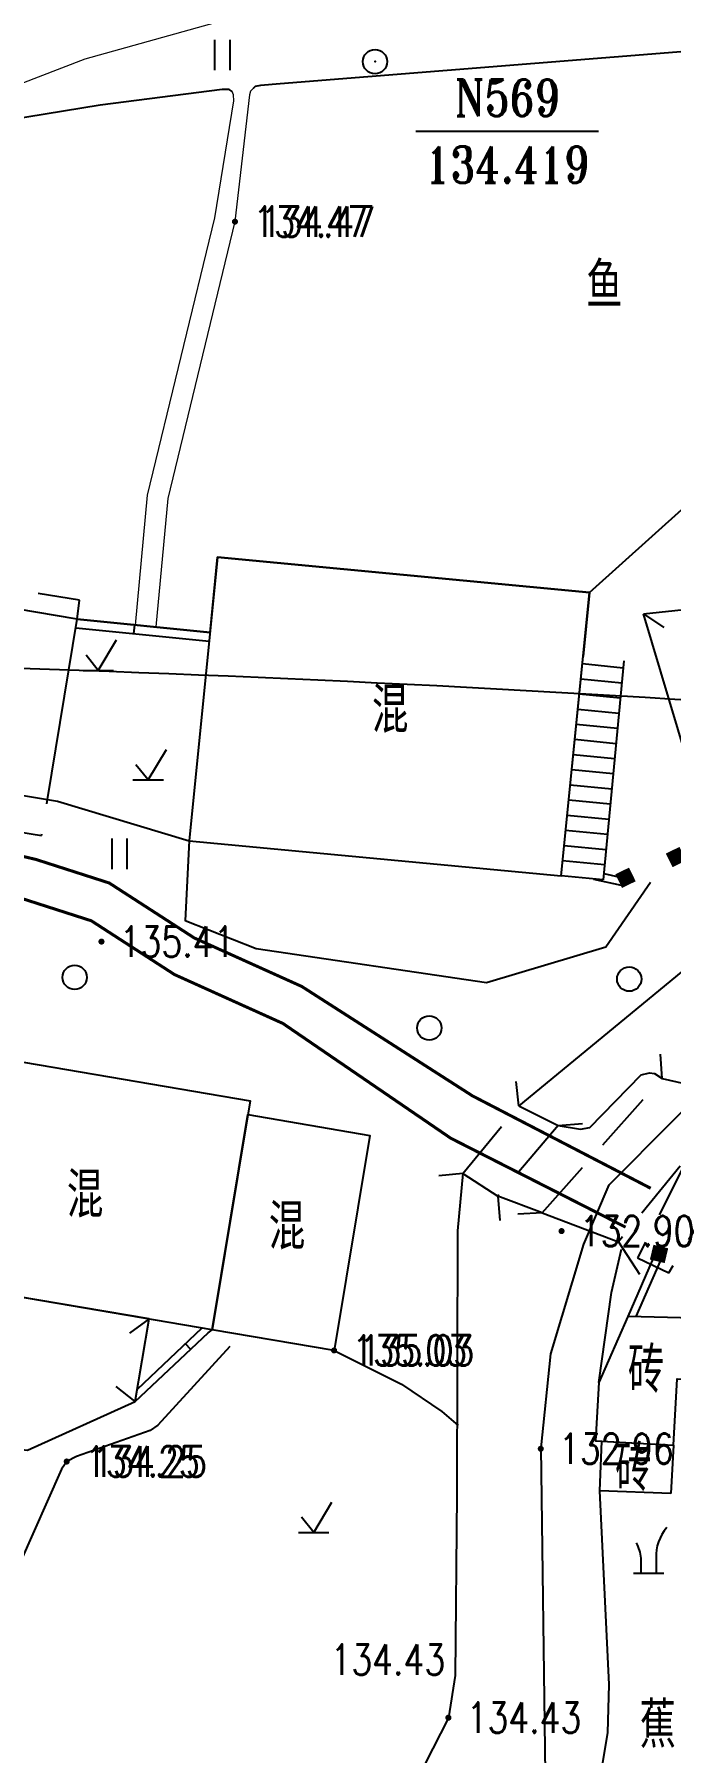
# Model space of a CAD drawing. Extents: x 529262 to 576451, y 2694391 to 2717535.
# Drawn here: x 567385.9 to 567406.9, y 2709610.3 to 2709666.8 of the extents above; entities that cross this region are included whole.
import ezdxf
from ezdxf.enums import TextEntityAlignment as Align
from ezdxf.xclip import XClip

# ---------------------------------------------------------------- set-up
doc = ezdxf.new("R2010")
doc.units = 0
doc.header["$XCLIPFRAME"] = 0
doc.linetypes.add('X2', pattern=[10, 8, -2])
doc.linetypes.add('X5', pattern=[3, 2, -1])
for name, color, linetype in [('DLSS', 4, 'Continuous'), ('DMTZ', 8, 'Continuous'), ('GCD', 8, 'Continuous'), ('JMD', 8, 'Continuous'), ('KZD', 8, 'Continuous'), ('PP-COM', 7, 'Continuous'), ('RD-中线', 40, 'Continuous'), ('RD-红线', 7, 'Continuous'), ('ZBTZ', 8, 'Continuous'), ('污水管径标注_W10-', 202, 'Continuous')]:
    doc.layers.add(name, color=color, linetype=linetype)
doc.layers.add('SXSS', color=5, linetype='Continuous', lineweight=0)
doc.styles.add('HZ', font='rs.shx', dxfattribs={"width": 0.8, "bigfont": 'hztxt.shx'})
doc.styles.add('romant', font='romant.shx', dxfattribs={"width": 0.8})
doc.linetypes.add('10421', pattern='A,2,[150,AAA.SHX,S=0.5,R=0,X=0,Y=0.5],1e-11', length=2)
doc.linetypes.add('10422', pattern='A,0.75,[150,AAA.SHX,S=0.5,R=0,X=0,Y=0.5],1.5,[177,AAA.SHX,S=1,R=0,X=0,Y=0.4],0.75', length=3)
doc.linetypes.add('1161', pattern='A,0,[149,AAA.SHX,S=0.15,R=0,X=0,Y=0],-1.6', length=1.6)

# ---------------------------------------------------------------- blocks, each defined once
blk = doc.blocks.new('A$C19FD0107')
at = {"layer": 'RD-中线', "color": 8, "linetype": 'Continuous'}
blk.add_lwpolyline([(-1765.321, 14833.87), (-1870.242, 14834.357, -0.07773), (-2297.406, 14903.198), (-2763.512, 15055.044, -0.002412), (-2772.671, 15058.077), (-3168.085, 15191.127, 0.031805), (-3413.657, 15256.716), (-3481.168, 15270.218, 0.040764), (-3610.522, 15285.281), (-3824.794, 15292.664, 0.003807), (-3833.928, 15292.909), (-3984.459, 15295.801, 0.004916), (-3996.258, 15295.912), (-4213.605, 15295.813, 0.004475), (-4218.975, 15295.763), (-4356.098, 15293.246, -0.000047), (-4356.155, 15293.245), (-5280.162, 15276.46)], format="xyb", dxfattribs=at)
at = {"layer": 'RD-中线', "color": 8, "linetype": 'Continuous', "flags": 128}
for points in [[(-4490.734, 14139.438, 0), (-4490.29, 14139.417)], [(-3818.251, 14086.168, 0), (-3817.74, 14086.169)]]:
    blk.add_lwpolyline(points, format="xyb", dxfattribs=at)
at = {"layer": 'RD-红线', "color": 8, "linetype": 'Continuous', "flags": 128}
blk.add_lwpolyline([(-3455.572, 15234.505), (-3487.051, 15240.801, 0.040764), (-3611.555, 15255.299), (-3713.858, 15258.824)], format="xyb", dxfattribs=at)
blk = doc.blocks.new('GC200')
at = {"linetype": 'Continuous', "const_width": 0.2, "flags": 128}
blk.add_lwpolyline([(-0.1, 0, 1), (0.1, 0, 1)], format="xyb", close=True, dxfattribs=at)
blk = doc.blocks.new('gc002')
at = {"color": 8, "const_width": 1}
blk.add_lwpolyline([(-0.5, 0), (0.5, 0)], dxfattribs=at)
blk = doc.blocks.new('gc122')
at = {"color": 8}
blk.add_circle((0, 0), 0.8, dxfattribs=at)
blk = doc.blocks.new('gc121')
at = {"color": 8}
for p, q in [((-0.5, -1), (-0.5, 1)), ((0.5, -1), (0.5, 1))]:
    blk.add_line(p, q, dxfattribs=at)
blk = doc.blocks.new('gc210')
at = {"color": 8}
for p, q in [((-1, 0), (1, 0)), ((-0.5, 1), (-0.5, 0)), ((0.5, 1), (0.5, 0))]:
    blk.add_line(p, q, dxfattribs=at)
for centre, radius, start, end in [((3.4, 1.11), 2.91, 139.3312, 182.0887), ((-2.94, 0.81), 2.45, 4.3743, 29.0242)]:
    blk.add_arc(centre, radius, start, end, dxfattribs=at)
blk = doc.blocks.new('gc123')
at = {"color": 8}
for p, q in [((0, 0), (1.2, 2)), ((-1, 0), (1, 0)), ((0, 0), (-0.8, 1))]:
    blk.add_line(p, q, dxfattribs=at)
blk = doc.blocks.new('gc117')
at = {"color": 8}
blk.add_circle((0, 0), 0.8, dxfattribs=at)
blk.add_point((0, 0), dxfattribs=at)

msp = doc.modelspace()

# ---------------------------------------------------------------- linework, layer by layer
at = {"layer": 'DLSS', "linetype": 'Continuous'}
for p, q in [((567406.582, 2709632.452), (567406.536, 2709633.251)), ((567406.582, 2709632.452), (567406.536, 2709633.251)), ((567401.868, 2709631.559), (567401.79, 2709632.355)), ((567401.868, 2709631.559), (567401.79, 2709632.355)), ((567406.582, 2709632.452), (567409.084, 2709631.888)), ((567406.582, 2709632.452), (567409.084, 2709631.888)), ((567401.868, 2709631.559), (567403.166, 2709630.906)), ((567401.868, 2709631.559), (567403.166, 2709630.906)), ((567403.166, 2709630.906), (567403.963, 2709630.969)), ((567403.166, 2709630.906), (567403.963, 2709630.969)), ((567400.034, 2709629.327), (567399.237, 2709629.249)), ((567400.034, 2709629.327), (567399.237, 2709629.249)), ((567400.034, 2709629.327), (567401.184, 2709628.583)), ((567400.034, 2709629.327), (567401.184, 2709628.583)), ((567401.184, 2709628.583), (567401.247, 2709627.786)), ((567401.184, 2709628.583), (567401.247, 2709627.786)), ((567402.637, 2709628.032), (567401.838, 2709627.987)), ((567402.637, 2709628.032), (567401.838, 2709627.987)), ((567402.637, 2709628.032), (567405.146, 2709627.083, 135.037)), ((567402.637, 2709628.032), (567405.146, 2709627.083, 135.037)), ((567405.146, 2709627.083, 135.037), (567405.846, 2709626.018)), ((567405.146, 2709627.083, 135.037), (567405.846, 2709626.018))]:
    msp.add_line(p, q, dxfattribs=at)
at = {"layer": 'DLSS', "linetype": 'X5'}
for p, q in [((567402.637, 2709628.032), (567406.582, 2709632.452)), ((567402.637, 2709628.032), (567406.582, 2709632.452)), ((567400.034, 2709629.327), (567401.868, 2709631.559)), ((567400.034, 2709629.327), (567401.868, 2709631.559)), ((567409.084, 2709631.888), (567405.146, 2709627.083, 135.037)), ((567409.084, 2709631.888), (567405.146, 2709627.083, 135.037)), ((567403.166, 2709630.906), (567401.184, 2709628.583)), ((567403.166, 2709630.906), (567401.184, 2709628.583))]:
    msp.add_line(p, q, dxfattribs=at)
at = {"layer": 'DLSS', "linetype": 'X2', "const_width": 0.1, "elevation": 135.154, "flags": 128}
msp.add_lwpolyline([(567373.213, 2709642.641), (567385.991, 2709639.655), (567388.403, 2709638.88), (567391.203, 2709637.071), (567394.735, 2709635.478), (567400.347, 2709631.882), (567406.21, 2709628.842)], dxfattribs=at)
msp.add_lwpolyline([(567373.213, 2709642.641), (567385.991, 2709639.655), (567388.403, 2709638.88), (567391.203, 2709637.071), (567394.735, 2709635.478), (567400.347, 2709631.882), (567406.21, 2709628.842)], dxfattribs=at)
at = {"layer": 'DLSS', "linetype": 'Continuous', "const_width": 0.1, "elevation": 135.154, "flags": 128}
msp.add_lwpolyline([(567372.844, 2709641.327), (567385.627, 2709638.34), (567387.815, 2709637.637), (567390.549, 2709635.87), (567394.116, 2709634.261), (567399.632, 2709630.49), (567405.384, 2709627.564)], dxfattribs=at)
msp.add_lwpolyline([(567372.844, 2709641.327), (567385.627, 2709638.34), (567387.815, 2709637.637), (567390.549, 2709635.87), (567394.116, 2709634.261), (567399.632, 2709630.49), (567405.384, 2709627.564)], dxfattribs=at)
at = {"layer": 'DMTZ', "linetype": '10422', "flags": 128}
for points, elevation in [([(567417.782, 2709665.735), (567415.717, 2709666.638), (567413.6, 2709667.382), (567413.273, 2709667.458), (567412.681, 2709667.43), (567411.923, 2709667.292), (567409.172, 2709666.443), (567407.887, 2709666.263), (567394.019, 2709665.158), (567393.373, 2709665.105), (567393.205, 2709665.063), (567393.139, 2709665.001)], 134.188), ([(567417.782, 2709665.735), (567415.717, 2709666.638), (567413.6, 2709667.382), (567413.273, 2709667.458), (567412.681, 2709667.43), (567411.923, 2709667.292), (567409.172, 2709666.443), (567407.887, 2709666.263), (567394.019, 2709665.158), (567393.373, 2709665.105), (567393.205, 2709665.063), (567393.139, 2709665.001)], 134.188), ([(567404.198, 2709648.433), (567408.32, 2709652.135), (567408.969, 2709652.511), (567412.414, 2709653.121), (567413.326, 2709653.326), (567416.595, 2709654.565), (567416.979, 2709654.901), (567416.831, 2709655.285), (567416.316, 2709656.046), (567416.195, 2709656.394), (567416.146, 2709656.924), (567416.642, 2709661.242), (567416.785, 2709661.8), (567418, 2709665.039), (567418.053, 2709665.254), (567418.056, 2709665.42), (567417.997, 2709665.523), (567417.782, 2709665.735)], 134.632), ([(567404.198, 2709648.433), (567408.32, 2709652.135), (567408.969, 2709652.511), (567412.414, 2709653.121), (567413.326, 2709653.326), (567416.595, 2709654.565), (567416.979, 2709654.901), (567416.831, 2709655.285), (567416.316, 2709656.046), (567416.195, 2709656.394), (567416.146, 2709656.924), (567416.642, 2709661.242), (567416.785, 2709661.8), (567418, 2709665.039), (567418.053, 2709665.254), (567418.056, 2709665.42), (567417.997, 2709665.523), (567417.782, 2709665.735)], 134.632), ([(567392.447, 2709664.899), (567392.344, 2709664.971), (567392.114, 2709664.969), (567388.108, 2709664.453), (567383.201, 2709663.65), (567382.342, 2709663.513), (567381.743, 2709663.161), (567381.419, 2709661.701), (567381.154, 2709661.3), (567380.678, 2709661.143), (567377.156, 2709660.64), (567376.705, 2709660.474), (567376.289, 2709660.24)], 134.188), ([(567392.447, 2709664.899), (567392.344, 2709664.971), (567392.114, 2709664.969), (567388.108, 2709664.453), (567383.201, 2709663.65), (567382.342, 2709663.513), (567381.743, 2709663.161), (567381.419, 2709661.701), (567381.154, 2709661.3), (567380.678, 2709661.143), (567377.156, 2709660.64), (567376.705, 2709660.474), (567376.289, 2709660.24)], 134.188), ([(567387.351, 2709647.559), (567391.717, 2709647.121), (567391.965, 2709649.592), (567404.198, 2709648.433)], 135.578), ([(567387.351, 2709647.559), (567391.717, 2709647.121), (567391.965, 2709649.592), (567404.198, 2709648.433)], 135.578)]:
    msp.add_lwpolyline(points, dxfattribs=dict(at, elevation=elevation))
at = {"layer": 'DMTZ', "linetype": '10421', "flags": 128}
for points, elevation in [([(567414.176, 2709640.663), (567413.913, 2709640.541), (567412.634, 2709640.037), (567412.326, 2709639.857), (567409.446, 2709637.791), (567401.868, 2709631.559)], 134.821), ([(567414.176, 2709640.663), (567413.913, 2709640.541), (567412.634, 2709640.037), (567412.326, 2709639.857), (567409.446, 2709637.791), (567401.868, 2709631.559)], 134.821), ([(567403.166, 2709630.906), (567403.898, 2709630.781), (567404.208, 2709630.839), (567405.895, 2709632.575), (567406.166, 2709632.641), (567406.332, 2709632.615), (567406.582, 2709632.452)], 135.273), ([(567403.166, 2709630.906), (567403.898, 2709630.781), (567404.208, 2709630.839), (567405.895, 2709632.575), (567406.166, 2709632.641), (567406.332, 2709632.615), (567406.582, 2709632.452)], 135.273), ([(567400.034, 2709629.327), (567399.852, 2709627.445), (567399.839, 2709618.764)], 134.1), ([(567400.034, 2709629.327), (567399.852, 2709627.445), (567399.839, 2709618.764)], 134.1), ([(567402.637, 2709628.032), (567401.184, 2709628.583)], 135.021), ([(567402.637, 2709628.032), (567401.184, 2709628.583)], 135.021), ([(567404.505, 2709622.458), (567404.915, 2709625.416), (567405.249, 2709626.845)], 133.687), ([(567404.505, 2709622.458), (567404.915, 2709625.416), (567405.249, 2709626.845)], 133.687), ([(567392.374, 2709623.641), (567389.999, 2709621.053), (567389.751, 2709620.883), (567387.326, 2709620.019), (567387.006, 2709619.859), (567386.834, 2709619.609), (567385.461, 2709616.514), (567385.23, 2709616.196), (567385.019, 2709616.012), (567379.992, 2709613.174), (567379.641, 2709613.061), (567379.2, 2709613.062), (567376.79, 2709613.511), (567376.463, 2709613.53), (567375.606, 2709613.493), (567373.546, 2709613.376), (567373.292, 2709613.398), (567373.055, 2709613.461), (567372.751, 2709613.63), (567371.703, 2709614.412), (567371.075, 2709615.064), (567370.924, 2709615.23), (567367.8, 2709618.742), (567367.51, 2709619.074), (567367.149, 2709619.755), (567367.046, 2709620.256), (567366.89, 2709622.764), (567366.827, 2709622.971)], 134.835), ([(567392.374, 2709623.641), (567389.999, 2709621.053), (567389.751, 2709620.883), (567387.326, 2709620.019), (567387.006, 2709619.859), (567386.834, 2709619.609), (567385.461, 2709616.514), (567385.23, 2709616.196), (567385.019, 2709616.012), (567379.992, 2709613.174), (567379.641, 2709613.061), (567379.2, 2709613.062), (567376.79, 2709613.511), (567376.463, 2709613.53), (567375.606, 2709613.493), (567373.546, 2709613.376), (567373.292, 2709613.398), (567373.055, 2709613.461), (567372.751, 2709613.63), (567371.703, 2709614.412), (567371.075, 2709615.064), (567370.924, 2709615.23), (567367.8, 2709618.742), (567367.51, 2709619.074), (567367.149, 2709619.755), (567367.046, 2709620.256), (567366.89, 2709622.764), (567366.827, 2709622.971)], 134.835), ([(567399.839, 2709618.764), (567399.774, 2709612.824), (567399.557, 2709611.437), (567398.784, 2709609.913), (567395.612, 2709605.484), (567391.904, 2709600.211), (567391.559, 2709599.619), (567391.326, 2709599.016), (567391.157, 2709597.428), (567391.37, 2709594.94), (567391.891, 2709591.691), (567392.289, 2709590.116), (567395.342, 2709580.707), (567395.48, 2709579.776), (567395.421, 2709579.358), (567395.216, 2709579.017), (567394.953, 2709578.826), (567394.423, 2709578.746), (567393.651, 2709578.862), (567384.998, 2709583.436), (567382.016, 2709584.737), (567378.372, 2709585.899), (567374.386, 2709586.547), (567364.998, 2709586.659)], 134.1)]:
    msp.add_lwpolyline(points, dxfattribs=dict(at, elevation=elevation))
at = {"layer": 'DMTZ', "linetype": '10422', "flags": 128}
msp.add_lwpolyline([(567396.974, 2709630.583), (567395.798, 2709623.511), (567391.788, 2709624.194)], dxfattribs=at)
msp.add_lwpolyline([(567396.974, 2709630.583), (567395.798, 2709623.511), (567391.788, 2709624.194)], dxfattribs=at)
at = {"layer": 'DMTZ', "linetype": '10421', "flags": 128}
msp.add_lwpolyline([(567398.1, 2709574.315), (567400.783, 2709576.709), (567401.309, 2709577.476), (567401.764, 2709578.326), (567401.949, 2709579.121), (567401.841, 2709580.13), (567399.137, 2709587.984), (567398.692, 2709589.792), (567398.113, 2709593.568), (567397.851, 2709597.26), (567398.201, 2709598.664), (567398.644, 2709599.46), (567403.954, 2709607.525), (567404.405, 2709608.588), (567404.804, 2709610.934), (567404.848, 2709612.527), (567404.539, 2709618.891)], dxfattribs=at)
at = {"layer": 'JMD', "linetype": 'Continuous'}
for p, q in [((567404.198, 2709648.433), (567403.986, 2709646.323)), ((567404.198, 2709648.433), (567403.986, 2709646.323)), ((567389.229, 2709647.37), (567389.199, 2709647.072)), ((567389.229, 2709647.37), (567389.199, 2709647.072)), ((567405.973, 2709647.727), (567406.639, 2709647.284)), ((567405.973, 2709647.727), (567406.639, 2709647.284)), ((567403.262, 2709639.111), (567403.986, 2709646.323)), ((567403.262, 2709639.111), (567403.986, 2709646.323)), ((567405.327, 2709646.188), (567404.644, 2709638.98)), ((567405.327, 2709646.188), (567404.644, 2709638.98)), ((567405.304, 2709645.949), (567403.962, 2709646.083)), ((567405.304, 2709645.949), (567403.962, 2709646.083)), ((567405.21, 2709644.953), (567403.862, 2709645.087)), ((567405.21, 2709644.953), (567403.862, 2709645.087)), ((567405.257, 2709645.451), (567403.912, 2709645.585)), ((567405.257, 2709645.451), (567403.912, 2709645.585)), ((567405.163, 2709644.456), (567403.812, 2709644.589)), ((567405.163, 2709644.456), (567403.812, 2709644.589)), ((567405.115, 2709643.958), (567403.762, 2709644.091)), ((567405.115, 2709643.958), (567403.762, 2709644.091)), ((567405.068, 2709643.46), (567403.712, 2709643.593)), ((567405.068, 2709643.46), (567403.712, 2709643.593)), ((567405.021, 2709642.962), (567403.662, 2709643.095)), ((567405.021, 2709642.962), (567403.662, 2709643.095)), ((567404.974, 2709642.464), (567403.612, 2709642.597)), ((567404.974, 2709642.464), (567403.612, 2709642.597)), ((567404.927, 2709641.967), (567403.562, 2709642.099)), ((567404.927, 2709641.967), (567403.562, 2709642.099)), ((567404.832, 2709640.971), (567403.462, 2709641.103)), ((567404.832, 2709640.971), (567403.462, 2709641.103)), ((567404.88, 2709641.469), (567403.512, 2709641.601)), ((567404.88, 2709641.469), (567403.512, 2709641.601)), ((567404.785, 2709640.473), (567403.412, 2709640.605)), ((567404.785, 2709640.473), (567403.412, 2709640.605)), ((567404.738, 2709639.976), (567403.362, 2709640.107)), ((567404.738, 2709639.976), (567403.362, 2709640.107)), ((567404.691, 2709639.478), (567403.312, 2709639.609)), ((567404.691, 2709639.478), (567403.312, 2709639.609)), ((567404.644, 2709638.98), (567403.262, 2709639.111)), ((567404.644, 2709638.98), (567403.262, 2709639.111)), ((567405.235, 2709638.808), (567405.29, 2709639.051)), ((567405.235, 2709638.808), (567405.29, 2709639.051)), ((567406.366, 2709626.719), (567406.595, 2709626.619)), ((567406.366, 2709626.719), (567406.595, 2709626.619)), ((567389.721, 2709624.547), (567389.068, 2709624.084)), ((567389.721, 2709624.547), (567389.068, 2709624.084)), ((567391.081, 2709623.546), (567390.909, 2709623.728)), ((567391.081, 2709623.546), (567390.909, 2709623.728)), ((567389.259, 2709621.834), (567388.626, 2709622.323)), ((567389.259, 2709621.834), (567388.626, 2709622.323))]:
    msp.add_line(p, q, dxfattribs=at)
at = {"layer": 'JMD', "linetype": 'Continuous', "flags": 128}
for points in [[(567391.965, 2709649.592), (567391.029, 2709640.27), (567403.262, 2709639.111), (567404.198, 2709648.433)], [(567391.965, 2709649.592), (567391.029, 2709640.27), (567403.262, 2709639.111), (567404.198, 2709648.433)], [(567385.131, 2709633.064), (567393.041, 2709631.716), (567391.788, 2709624.194), (567383.878, 2709625.542)], [(567385.131, 2709633.064), (567393.041, 2709631.716), (567391.788, 2709624.194), (567383.878, 2709625.542)], [(567392.964, 2709631.266), (567396.974, 2709630.583), (567395.798, 2709623.511), (567391.788, 2709624.194)], [(567392.964, 2709631.266), (567396.974, 2709630.583), (567395.798, 2709623.511), (567391.788, 2709624.194)], [(567389.721, 2709624.547), (567383.878, 2709625.542), (567382.727, 2709620.563), (567385.711, 2709620.232), (567389.259, 2709621.834)], [(567389.721, 2709624.547), (567383.878, 2709625.542), (567382.727, 2709620.563), (567385.711, 2709620.232), (567389.259, 2709621.834)], [(567406.867, 2709618.806), (567404.539, 2709618.891), (567404.598, 2709620.532), (567406.955, 2709620.402)], [(567406.867, 2709618.806), (567404.539, 2709618.891), (567404.598, 2709620.532), (567406.955, 2709620.402)]]:
    msp.add_lwpolyline(points, close=True, dxfattribs=at)
at = {"layer": 'JMD', "linetype": 'X5', "flags": 128}
for points, elevation in [([(567387.351, 2709647.559), (567387.42, 2709648.179), (567379.476, 2709649.492), (567379.379, 2709648.904)], 135.578), ([(567387.351, 2709647.559), (567387.42, 2709648.179), (567379.476, 2709649.492), (567379.379, 2709648.904)], 135.578), ([(567382.669, 2709642.234), (567382.474, 2709641.052), (567386.174, 2709640.441), (567386.37, 2709641.623)], 135.407), ([(567382.669, 2709642.234), (567382.474, 2709641.052), (567386.174, 2709640.441), (567386.37, 2709641.623)], 135.407)]:
    msp.add_lwpolyline(points, dxfattribs=dict(at, elevation=elevation))
at = {"layer": 'JMD', "linetype": 'Continuous', "flags": 128}
for points, elevation in [([(567386.37, 2709641.623), (567387.351, 2709647.559), (567379.379, 2709648.904), (567378.794, 2709645.365), (567383.07, 2709644.659), (567382.669, 2709642.234)], 135.407), ([(567386.37, 2709641.623), (567387.351, 2709647.559), (567379.379, 2709648.904), (567378.794, 2709645.365), (567383.07, 2709644.659), (567382.669, 2709642.234)], 135.407), ([(567405.973, 2709647.727), (567409.79, 2709648.139), (567410.811, 2709643.762), (567407.394, 2709642.965)], 134.945), ([(567405.973, 2709647.727), (567409.79, 2709648.139), (567410.811, 2709643.762), (567407.394, 2709642.965)], 134.945), ([(567405.453, 2709624.629), (567404.505, 2709622.458), (567404.399, 2709620.543), (567406.955, 2709620.402), (567407.076, 2709622.583), (567409.31, 2709622.459), (567409.361, 2709624.533)], 134.78), ([(567405.453, 2709624.629), (567404.505, 2709622.458), (567404.399, 2709620.543), (567406.955, 2709620.402), (567407.076, 2709622.583), (567409.31, 2709622.459), (567409.361, 2709624.533)], 134.78)]:
    msp.add_lwpolyline(points, close=True, dxfattribs=dict(at, elevation=elevation))
for points, elevation in [([(567391.717, 2709647.121), (567387.351, 2709647.559)], 135.578), ([(567391.717, 2709647.121), (567387.351, 2709647.559)], 135.578), ([(567391.687, 2709646.822), (567387.302, 2709647.262)], 135.578), ([(567391.687, 2709646.822), (567387.302, 2709647.262)], 135.578), ([(567389.259, 2709621.834), (567391.658, 2709624.088), (567391.788, 2709624.194)], 134.489), ([(567389.259, 2709621.834), (567391.658, 2709624.088), (567391.788, 2709624.194)], 134.489), ([(567389.328, 2709622.242), (567391.464, 2709624.249)], 134.489), ([(567389.328, 2709622.242), (567391.464, 2709624.249)], 134.489)]:
    msp.add_lwpolyline(points, dxfattribs=dict(at, elevation=elevation))
for points in [[(567404.332, 2709639.01), (567405.235, 2709638.808)], [(567404.332, 2709639.01), (567405.235, 2709638.808)], [(567404.664, 2709639.192), (567405.29, 2709639.051)], [(567404.664, 2709639.192), (567405.29, 2709639.051)], [(567406.366, 2709626.719), (567405.453, 2709624.629)], [(567406.366, 2709626.719), (567405.453, 2709624.629)], [(567406.595, 2709626.619), (567405.723, 2709624.622)], [(567406.595, 2709626.619), (567405.723, 2709624.622)]]:
    msp.add_lwpolyline(points, dxfattribs=at)
at = {"layer": 'JMD', "linetype": 'X5', "flags": 128}
msp.add_lwpolyline([(567407.42, 2709629.626), (567407.342, 2709629.673), (567405.775, 2709626.555), (567406.806, 2709626.062), (567408.547, 2709628.945)], close=True, dxfattribs=at)
msp.add_lwpolyline([(567407.42, 2709629.626), (567407.342, 2709629.673), (567405.775, 2709626.555), (567406.806, 2709626.062), (567408.547, 2709628.945)], close=True, dxfattribs=at)
at = {"layer": 'KZD', "linetype": 'Continuous'}
msp.add_line((567398.491, 2709663.597), (567404.491, 2709663.597), dxfattribs=at)
msp.add_line((567398.491, 2709663.597), (567404.491, 2709663.597), dxfattribs=at)
at = {"layer": 'SXSS', "color": 8, "linetype": '10421', "flags": 128}
for points, elevation in [([(567373.186, 2709669.403), (567376.492, 2709669.224), (567377.388, 2709668.97), (567377.492, 2709668.527), (567377.303, 2709666.79), (567377.268, 2709666.089), (567377.22, 2709665.609), (567377.226, 2709665.21), (567377.407, 2709664.901), (567377.965, 2709664.742), (567381.285, 2709664.966), (567383.305, 2709664.765), (567384.679, 2709664.852), (567387.616, 2709665.978), (567395.392, 2709668.162), (567403.071, 2709667.433), (567403.148, 2709668.083)], 133.781), ([(567373.186, 2709669.403), (567376.492, 2709669.224), (567377.388, 2709668.97), (567377.492, 2709668.527), (567377.303, 2709666.79), (567377.268, 2709666.089), (567377.22, 2709665.609), (567377.226, 2709665.21), (567377.407, 2709664.901), (567377.965, 2709664.742), (567381.285, 2709664.966), (567383.305, 2709664.765), (567384.679, 2709664.852), (567387.616, 2709665.978), (567395.392, 2709668.162), (567403.071, 2709667.433), (567403.148, 2709668.083)], 133.781), ([(567389.271, 2709647.36), (567389.661, 2709651.632), (567391.876, 2709660.75), (567392.497, 2709664.594), (567392.49, 2709664.791), (567392.447, 2709664.899)], 134.188), ([(567389.271, 2709647.36), (567389.661, 2709651.632), (567391.876, 2709660.75), (567392.497, 2709664.594), (567392.49, 2709664.791), (567392.447, 2709664.899)], 134.188), ([(567393.139, 2709665.001), (567393.046, 2709664.912), (567393.013, 2709664.791), (567392.538, 2709660.624), (567390.325, 2709651.521), (567389.94, 2709647.299)], 134.188), ([(567393.139, 2709665.001), (567393.046, 2709664.912), (567393.013, 2709664.791), (567392.538, 2709660.624), (567390.325, 2709651.521), (567389.94, 2709647.299)], 134.188)]:
    msp.add_lwpolyline(points, dxfattribs=dict(at, elevation=elevation))
at = {"layer": 'ZBTZ', "linetype": '1161', "flags": 128}
for points, elevation in [([(567386.37, 2709641.623), (567386.701, 2709641.568), (567391.029, 2709640.27)], 135.407), ([(567386.37, 2709641.623), (567386.701, 2709641.568), (567391.029, 2709640.27)], 135.407), ([(567391.029, 2709640.27), (567390.904, 2709637.646), (567393.232, 2709636.723), (567400.814, 2709635.613), (567404.73, 2709636.778), (567406.202, 2709638.907)], 135.593), ([(567391.029, 2709640.27), (567390.904, 2709637.646), (567393.232, 2709636.723), (567400.814, 2709635.613), (567404.73, 2709636.778), (567406.202, 2709638.907)], 135.593), ([(567395.798, 2709623.511), (567398.009, 2709622.403), (567399.336, 2709621.509), (567399.881, 2709621.046)], 135.027), ([(567395.798, 2709623.511), (567398.009, 2709622.403), (567399.336, 2709621.509), (567399.881, 2709621.046)], 135.027)]:
    msp.add_lwpolyline(points, dxfattribs=dict(at, elevation=elevation))
at = {"layer": '污水管径标注_W10-'}
msp.add_lwpolyline([(567383.613, 2709580.969), (567391.193, 2709576.829), (567394.138, 2709576.066), (567397.079, 2709577.636), (567399.565, 2709580.059), (567397.284, 2709589.592), (567396.755, 2709595.82), (567397.186, 2709599.09), (567399.782, 2709604.859), (567401.476, 2709607.565), (567402.746, 2709609.595), (567402.603, 2709620.305), (567402.93, 2709623.398), (567404.009, 2709627.008), (567404.848, 2709628.954), (567406.963, 2709631.081), (567417.506, 2709641.69), (567422.409, 2709646.623), (567429.306, 2709656.504), (567432.259, 2709662.835), (567434.125, 2709666.313), (567435.48, 2709668.388)], dxfattribs=at)

# ---------------------------------------------------------------- block references
at = {"layer": 'GCD', "linetype": 'Continuous'}
ref = msp.add_blockref('GC200', (567392.538, 2709660.624, 134.471), dxfattribs=dict(at, xscale=0.5, yscale=0.5, zscale=0.5))
ref.add_attrib('height', '134.47', dxfattribs={"linetype": 'Continuous', "height": 1, "style": 'HZ', "width": 0.8}).set_placement((567393.138, 2709660.624, 134.471), align=Align.MIDDLE_LEFT)
at = {"layer": 'GCD', "linetype": 'Continuous', "xscale": 0.5, "yscale": 0.5, "zscale": 0.5}
for p in [(567392.538, 2709660.624, 134.471), (567388.148, 2709636.953, 135.409), (567395.798, 2709623.511, 135.027), (567387.006, 2709619.859, 134.249), (567399.557, 2709611.437, 134.434)]:
    msp.add_blockref('GC200', p, dxfattribs=at)
at = {"layer": 'GCD', "linetype": 'Continuous'}
ref = msp.add_blockref('GC200', (567388.148, 2709636.953, 135.409), dxfattribs=dict(at, xscale=0.5, yscale=0.5, zscale=0.5))
ref.add_attrib('height', '135.41', dxfattribs={"linetype": 'Continuous', "height": 1, "style": 'HZ', "width": 0.8}).set_placement((567388.748, 2709636.953, 135.409), align=Align.MIDDLE_LEFT)
ref = msp.add_blockref('GC200', (567403.277, 2709627.435, 132.9), dxfattribs=dict(at, xscale=0.5, yscale=0.5, zscale=0.5))
ref.add_attrib('height', '132.90', dxfattribs={"linetype": 'Continuous', "height": 1, "style": 'HZ', "width": 0.8}).set_placement((567403.877, 2709627.435, 132.9), align=Align.MIDDLE_LEFT)
ref = msp.add_blockref('GC200', (567395.798, 2709623.511, 135.027), dxfattribs=dict(at, xscale=0.5, yscale=0.5, zscale=0.5))
ref.add_attrib('height', '135.03', dxfattribs={"linetype": 'Continuous', "height": 1, "style": 'HZ', "width": 0.8}).set_placement((567396.398, 2709623.511, 135.027), align=Align.MIDDLE_LEFT)
ref = msp.add_blockref('GC200', (567402.595, 2709620.278, 132.957), dxfattribs=dict(at, xscale=0.5, yscale=0.5, zscale=0.5))
ref.add_attrib('height', '132.96', dxfattribs={"linetype": 'Continuous', "height": 1, "style": 'HZ', "width": 0.8}).set_placement((567403.195, 2709620.278, 132.957), align=Align.MIDDLE_LEFT)
ref = msp.add_blockref('GC200', (567387.006, 2709619.859, 134.249), dxfattribs=dict(at, xscale=0.5, yscale=0.5, zscale=0.5))
ref.add_attrib('height', '134.25', dxfattribs={"linetype": 'Continuous', "height": 1, "style": 'HZ', "width": 0.8}).set_placement((567387.606, 2709619.859, 134.249), align=Align.MIDDLE_LEFT)
ref = msp.add_blockref('GC200', (567399.557, 2709611.437, 134.434), dxfattribs=dict(at, xscale=0.5, yscale=0.5, zscale=0.5))
ref.add_attrib('height', '134.43', dxfattribs={"linetype": 'Continuous', "height": 1, "style": 'HZ', "width": 0.8}).set_placement((567400.157, 2709611.437, 134.434), align=Align.MIDDLE_LEFT)
at = {"layer": 'JMD', "linetype": 'Continuous'}
for p, xscale, yscale, zscale, rotation in [((567407.042, 2709639.733), 0.5000000001416046, 0.5000000001416046, 0.5000000001416046, 26.20470557043142), ((567407.042, 2709639.733), 0.5000000001416046, 0.5000000001416046, 0.5000000001416046, 26.20470557043142), ((567405.381, 2709639.051, 135.125), 0.5000000001416046, 0.5000000001416046, 0.5000000001416046, 26.20470557043142), ((567405.381, 2709639.051, 135.125), 0.5000000001416046, 0.5000000001416046, 0.5000000001416046, 26.20470557043142), ((567406.484, 2709626.684, 135.243), 0.5000000000163515, 0.5000000000163515, 0.5000000000163515, 166.6219756565973), ((567406.484, 2709626.684, 135.243), 0.5000000000163515, 0.5000000000163515, 0.5000000000163515, 166.6219756565973)]:
    msp.add_blockref('gc002', p, dxfattribs=dict(at, xscale=xscale, yscale=yscale, zscale=zscale, rotation=rotation))
at = {"layer": 'KZD', "linetype": 'Continuous', "xscale": 0.5, "yscale": 0.5, "zscale": 0.5}
msp.add_blockref('gc117', (567397.143, 2709665.885, 134.419), dxfattribs=at)
msp.add_blockref('gc117', (567397.143, 2709665.885, 134.419), dxfattribs=at)
at = {"layer": 'PP-COM'}
ref = msp.add_blockref('A$C19FD0107', (570997.993, 2694390.603), dxfattribs=at)
XClip(ref).set_block_clipping_path([(-9366.4383134884, 14428.6043910822), (-3328.4480743363, 17452.7484863754)])
at = {"layer": 'ZBTZ', "linetype": 'Continuous', "xscale": 0.5, "yscale": 0.5}
for name, p in [('gc121', (567392.128, 2709666.101)), ('gc121', (567392.128, 2709666.101)), ('gc123', (567388.044, 2709645.871)), ('gc123', (567388.044, 2709645.871)), ('gc123', (567389.683, 2709642.269)), ('gc123', (567389.683, 2709642.269)), ('gc121', (567388.744, 2709639.84)), ('gc121', (567388.744, 2709639.84)), ('gc123', (567395.126, 2709617.527)), ('gc123', (567395.126, 2709617.527)), ('gc210', (567406.139, 2709616.183)), ('gc210', (567406.139, 2709616.183))]:
    msp.add_blockref(name, p, dxfattribs=at)
at = {"layer": 'ZBTZ', "linetype": 'Continuous', "xscale": 0.5, "yscale": 0.5, "zscale": 0.5}
for p in [(567387.267, 2709635.778), (567387.267, 2709635.778), (567405.503, 2709635.72), (567405.503, 2709635.72), (567398.927, 2709634.113), (567398.927, 2709634.113)]:
    msp.add_blockref('gc122', p, dxfattribs=at)

# ---------------------------------------------------------------- texts
at = {"layer": 'GCD', "linetype": 'Continuous', "style": 'HZ', "width": 0.8}
for s, p in [('134.47', (567395.263, 2709660.624)), ('135.03', (567398.523, 2709623.511)), ('134.25', (567389.731, 2709619.859)), ('134.43', (567397.565, 2709613.346))]:
    msp.add_text(s, height=1, dxfattribs=at).set_placement(p, align=Align.MIDDLE)
at = {"layer": 'JMD', "linetype": 'Continuous', "style": 'HZ', "width": 0.8}
for s, p in [('混', (567398.241, 2709644.569)), ('混', (567398.241, 2709644.569)), ('混', (567388.209, 2709628.629)), ('混', (567388.209, 2709628.629)), ('混', (567394.848, 2709627.582)), ('混', (567394.848, 2709627.582)), ('砖', (567406.657, 2709622.873)), ('砖', (567406.657, 2709622.873)), ('砖', (567406.239, 2709619.641)), ('砖', (567406.239, 2709619.641))]:
    msp.add_text(s, height=1.5, dxfattribs=at).set_placement(p, align=Align.MIDDLE_RIGHT)
at = {"layer": 'KZD', "linetype": 'Continuous', "style": 'romant', "width": 0.8}
for s, p in [('N569', (567401.491, 2709664.697)), ('N569', (567401.491, 2709664.697)), ('134.419', (567401.491, 2709662.497)), ('134.419', (567401.491, 2709662.497))]:
    msp.add_text(s, height=1.2, dxfattribs=at).set_placement(p, align=Align.MIDDLE)
at = {"layer": 'SXSS', "color": 8, "linetype": 'Continuous', "style": 'HZ', "width": 0.8}
msp.add_text('鱼', height=1.5, dxfattribs=at).set_placement((567404.687, 2709658.616), align=Align.MIDDLE)
msp.add_text('鱼', height=1.5, dxfattribs=at).set_placement((567404.687, 2709658.616), align=Align.MIDDLE)
at = {"layer": 'ZBTZ', "linetype": 'Continuous', "style": 'HZ', "width": 0.8}
msp.add_text('蕉', height=1.5, dxfattribs=at).set_placement((567406.44, 2709611.272), align=Align.MIDDLE)
msp.add_text('蕉', height=1.5, dxfattribs=at).set_placement((567406.44, 2709611.272), align=Align.MIDDLE)

doc.saveas('drawing.dxf')
